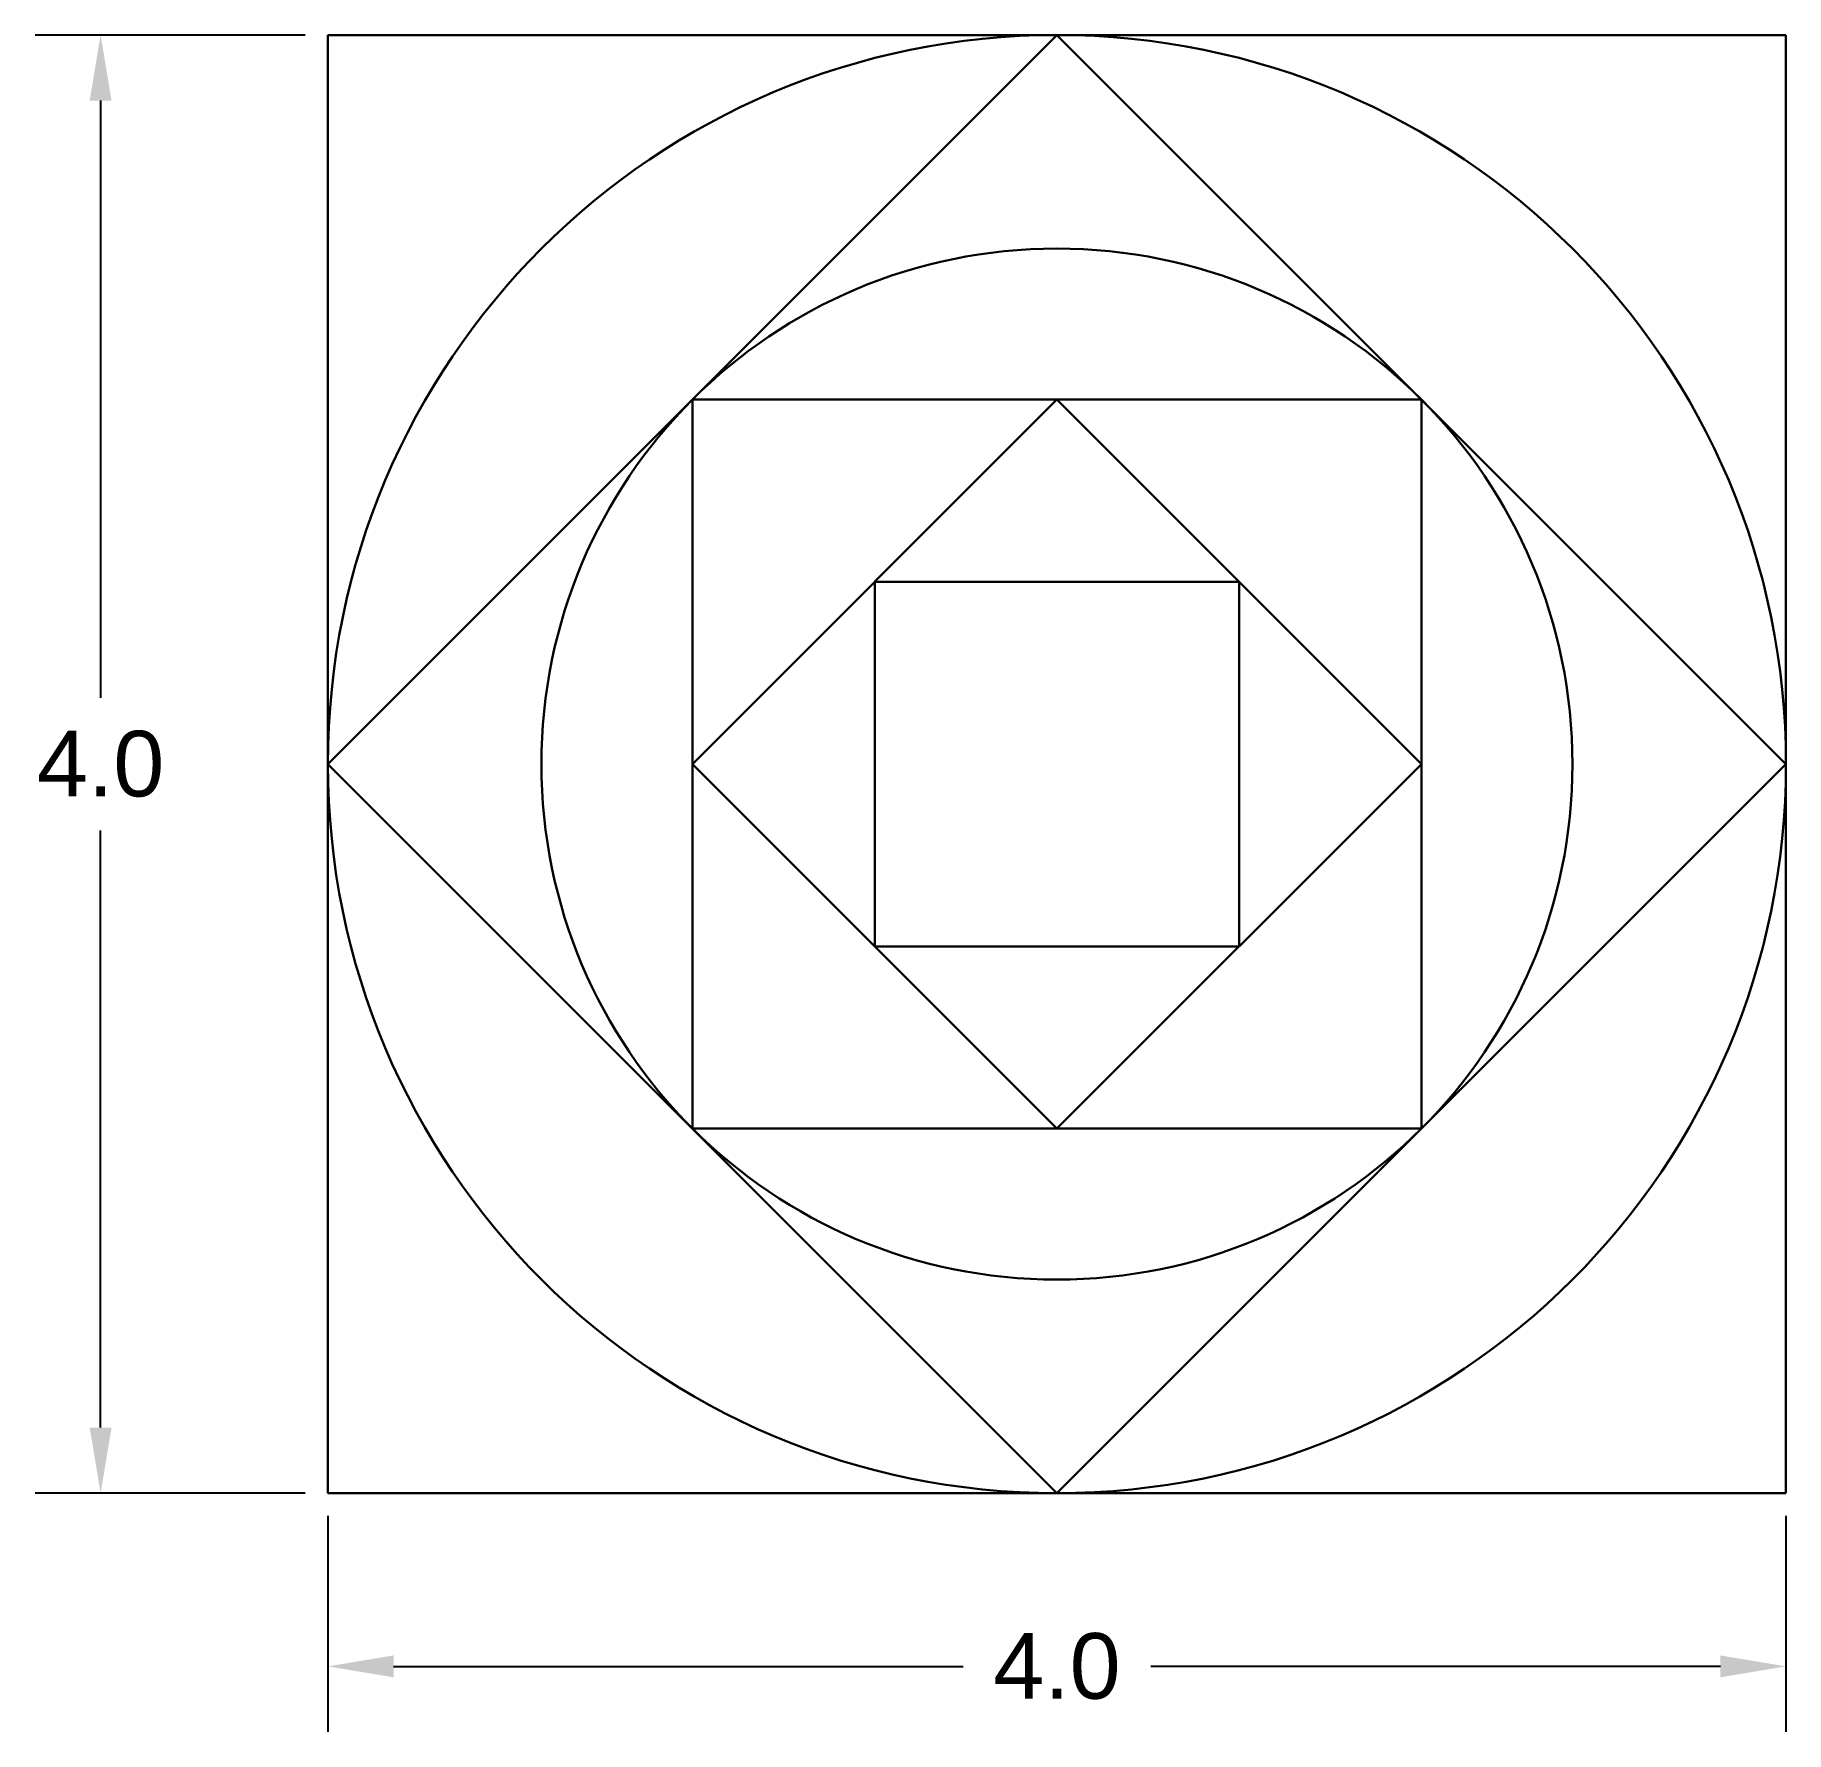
# Model space of a CAD drawing. Header units: inches. Extents: x 2.63 to 7.44, y 2.45 to 7.1.
import ezdxf

# ---------------------------------------------------------------- set-up
doc = ezdxf.new("R2010")
doc.units = ezdxf.units.IN
doc.header["$MEASUREMENT"] = 0
doc.styles.get("Standard").update_dxf_attribs({"font": 'ARIALUNI.ttf'})
doc.dimstyles.get("Standard").update_dxf_attribs({"dimtxt": 0.18, "dimasz": 0.18, "dimexe": 0.18, "dimexo": 0.0625, "dimgap": 0.09, "dimtad": 0, "dimtih": 1, "dimtoh": 1, "dimdec": 1, "dimzin": 0, "dimdsep": 46, "dimtxsty": 'Standard', "dimcen": 0.09, "dimadec": 0, "dimazin": 0, "dimtfac": 1, "dimtdec": 1, "dimtofl": 0, "dimtmove": 0, "dimatfit": 3, "dimfxl": 1, "dimtolj": 1, "dimtzin": 0, "dimarcsym": 0})

# ---------------------------------------------------------------- blocks, each defined once
blk = doc.blocks.new('*D2')
at = {"color": 0, "lineweight": -2, "transparency": 16777216}
for p, q in [((3.3758, 7.1006), (2.6347, 7.1006)), ((2.8147, 6.9206), (2.8147, 5.2826)), ((2.8147, 3.2806), (2.8147, 4.9186)), ((3.3758, 3.1006), (2.6347, 3.1006))]:
    blk.add_line(p, q, dxfattribs=at)
at = {"color": 0, "transparency": 16777216}
for points in [[(2.7847, 6.9206), (2.8447, 6.9206), (2.8147, 7.1006)], [(2.7847, 3.2806), (2.8447, 3.2806), (2.8147, 3.1006)]]:
    blk.add_solid(points, dxfattribs=at)
at = {"layer": 'Defpoints', "color": 0, "transparency": 16777216}
for p in [(3.4383, 7.1006), (2.8147, 3.1006), (3.4383, 3.1006)]:
    blk.add_point(p, dxfattribs=at)
at = {"color": 0, "transparency": 16777216, "insert": (2.8147, 5.1006), "char_height": 0.18, "attachment_point": 5}
blk.add_mtext('\\A1;4.0', dxfattribs=at)
blk = doc.blocks.new('*D3')
at = {"color": 0, "lineweight": -2, "transparency": 16777216}
for p, q in [((3.4383, 3.0381), (3.4383, 2.4454)), ((7.4383, 3.0381), (7.4383, 2.4454)), ((3.6183, 2.6254), (5.1811, 2.6254)), ((7.2583, 2.6254), (5.6955, 2.6254))]:
    blk.add_line(p, q, dxfattribs=at)
at = {"color": 0, "transparency": 16777216}
for points in [[(3.6183, 2.6554), (3.6183, 2.5954), (3.4383, 2.6254)], [(7.2583, 2.6554), (7.2583, 2.5954), (7.4383, 2.6254)]]:
    blk.add_solid(points, dxfattribs=at)
at = {"layer": 'Defpoints', "color": 0, "transparency": 16777216}
for p in [(3.4383, 3.1006), (7.4383, 3.1006), (7.4383, 2.6254)]:
    blk.add_point(p, dxfattribs=at)
at = {"color": 0, "transparency": 16777216, "insert": (5.4383, 2.6254), "char_height": 0.18, "attachment_point": 5}
blk.add_mtext('\\A1;4.0', dxfattribs=at)

msp = doc.modelspace()

# ---------------------------------------------------------------- linework, layer by layer
at = {"lineweight": 30}
for p, q in [((3.4383, 7.1006), (3.4383, 3.1006)), ((7.4383, 7.1006), (3.4383, 7.1006)), ((5.4383, 7.1006), (3.4383, 5.1006)), ((7.4383, 5.1006), (5.4383, 7.1006)), ((7.4383, 3.1006), (7.4383, 7.1006)), ((4.4383, 4.1006), (4.4383, 6.1006)), ((4.4383, 6.1006), (6.4383, 6.1006)), ((5.4383, 6.1006), (4.4383, 5.1006)), ((6.4383, 5.1006), (5.4383, 6.1006)), ((6.4383, 6.1006), (6.4383, 4.1006)), ((5.9383, 5.6006), (4.9383, 5.6006)), ((4.9383, 5.6006), (4.9383, 4.6006)), ((5.9383, 4.6006), (5.9383, 5.6006)), ((3.4383, 5.1006), (5.4383, 3.1006)), ((4.4383, 5.1006), (5.4383, 4.1006)), ((5.4383, 3.1006), (7.4383, 5.1006)), ((5.4383, 4.1006), (6.4383, 5.1006)), ((4.9383, 4.6006), (5.9383, 4.6006)), ((6.4383, 4.1006), (4.4383, 4.1006)), ((3.4383, 3.1006), (7.4383, 3.1006))]:
    msp.add_line(p, q, dxfattribs=at)
for radius in [2, 1.4142]:
    msp.add_circle((5.4383, 5.1006), radius, dxfattribs=at)

# ---------------------------------------------------------------- dimensions: what is measured, and where the dimension line sits
dim = msp.add_linear_dim(base=(2.8147, 3.1006), p1=(3.4383, 7.1006), p2=(3.4383, 3.1006), angle=90, dimstyle='Standard')
dim.commit()
dim.dimension.update_dxf_attribs({"geometry": '*D2', "text_midpoint": (2.8147, 5.1006)})
dim = msp.add_linear_dim(base=(7.4383, 2.6254), p1=(3.4383, 3.1006), p2=(7.4383, 3.1006), dimstyle='Standard')
dim.commit()
dim.dimension.update_dxf_attribs({"geometry": '*D3', "text_midpoint": (5.4383, 2.6254)})

doc.saveas('drawing.dxf')
